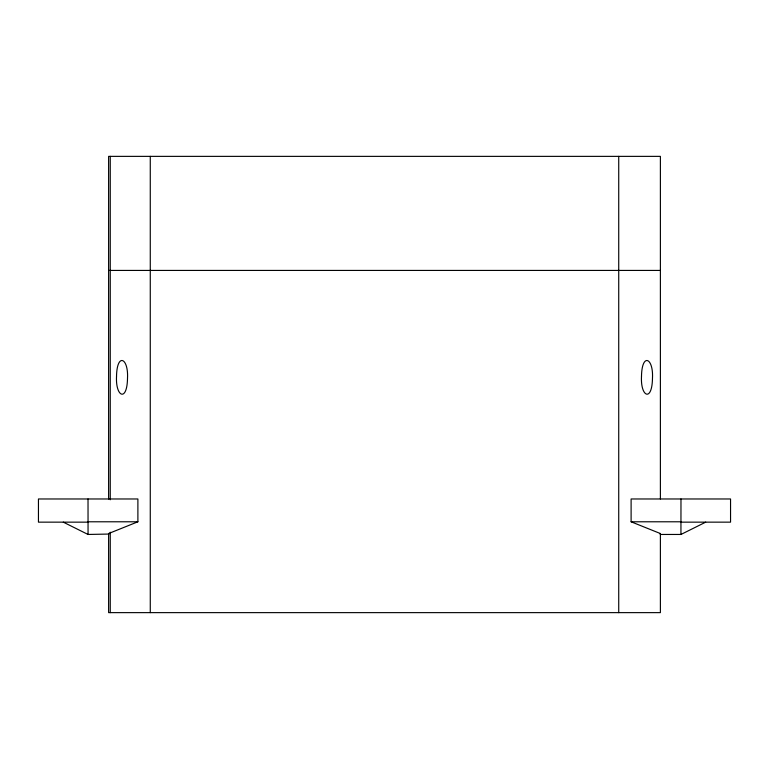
<?xml version="1.0" encoding="UTF-8"?>
<svg xmlns="http://www.w3.org/2000/svg" width="769" height="769" viewBox="0 0 769 769"><rect width="100%" height="100%" fill="white"/><g stroke="black" fill="none" stroke-linecap="round" stroke-linejoin="round"><path stroke-width="1.15" d="M108.612 534.061L88.022 534.455L63.298 522.151M108.612 498.975L108.612 156.367L660.388 156.367L660.388 498.975M660.388 534.455L680.978 534.455L705.702 522.151M88.022 522.151L38.45 522.151L38.45 498.975L137.891 498.975L137.891 521.786L108.612 533.542L109.496 533.542L108.612 533.907L108.612 612.633L660.388 612.633L660.388 533.907L659.504 533.542L660.388 533.542L631.109 521.786L631.109 498.975L730.55 498.975L730.55 522.151L680.978 522.151M108.612 270.428L660.388 270.428M88.022 521.786L137.891 521.786M631.109 521.786L680.978 521.786M680.978 498.975L680.94 534.455M618.728 156.367L618.728 612.633M150.272 156.367L150.272 612.633M110.255 156.367L110.255 499.773M110.255 532.186L110.255 612.633M88.06 534.455L88.022 498.975M116.523 376.464C115.446 396.929 127.125 402.389 127.51 378.233C128.586 357.768 116.898 352.308 116.523 376.464M641.49 376.464C640.414 396.948 652.102 402.36 652.477 378.233C653.554 357.748 641.865 352.337 641.49 376.464"/></g></svg>
